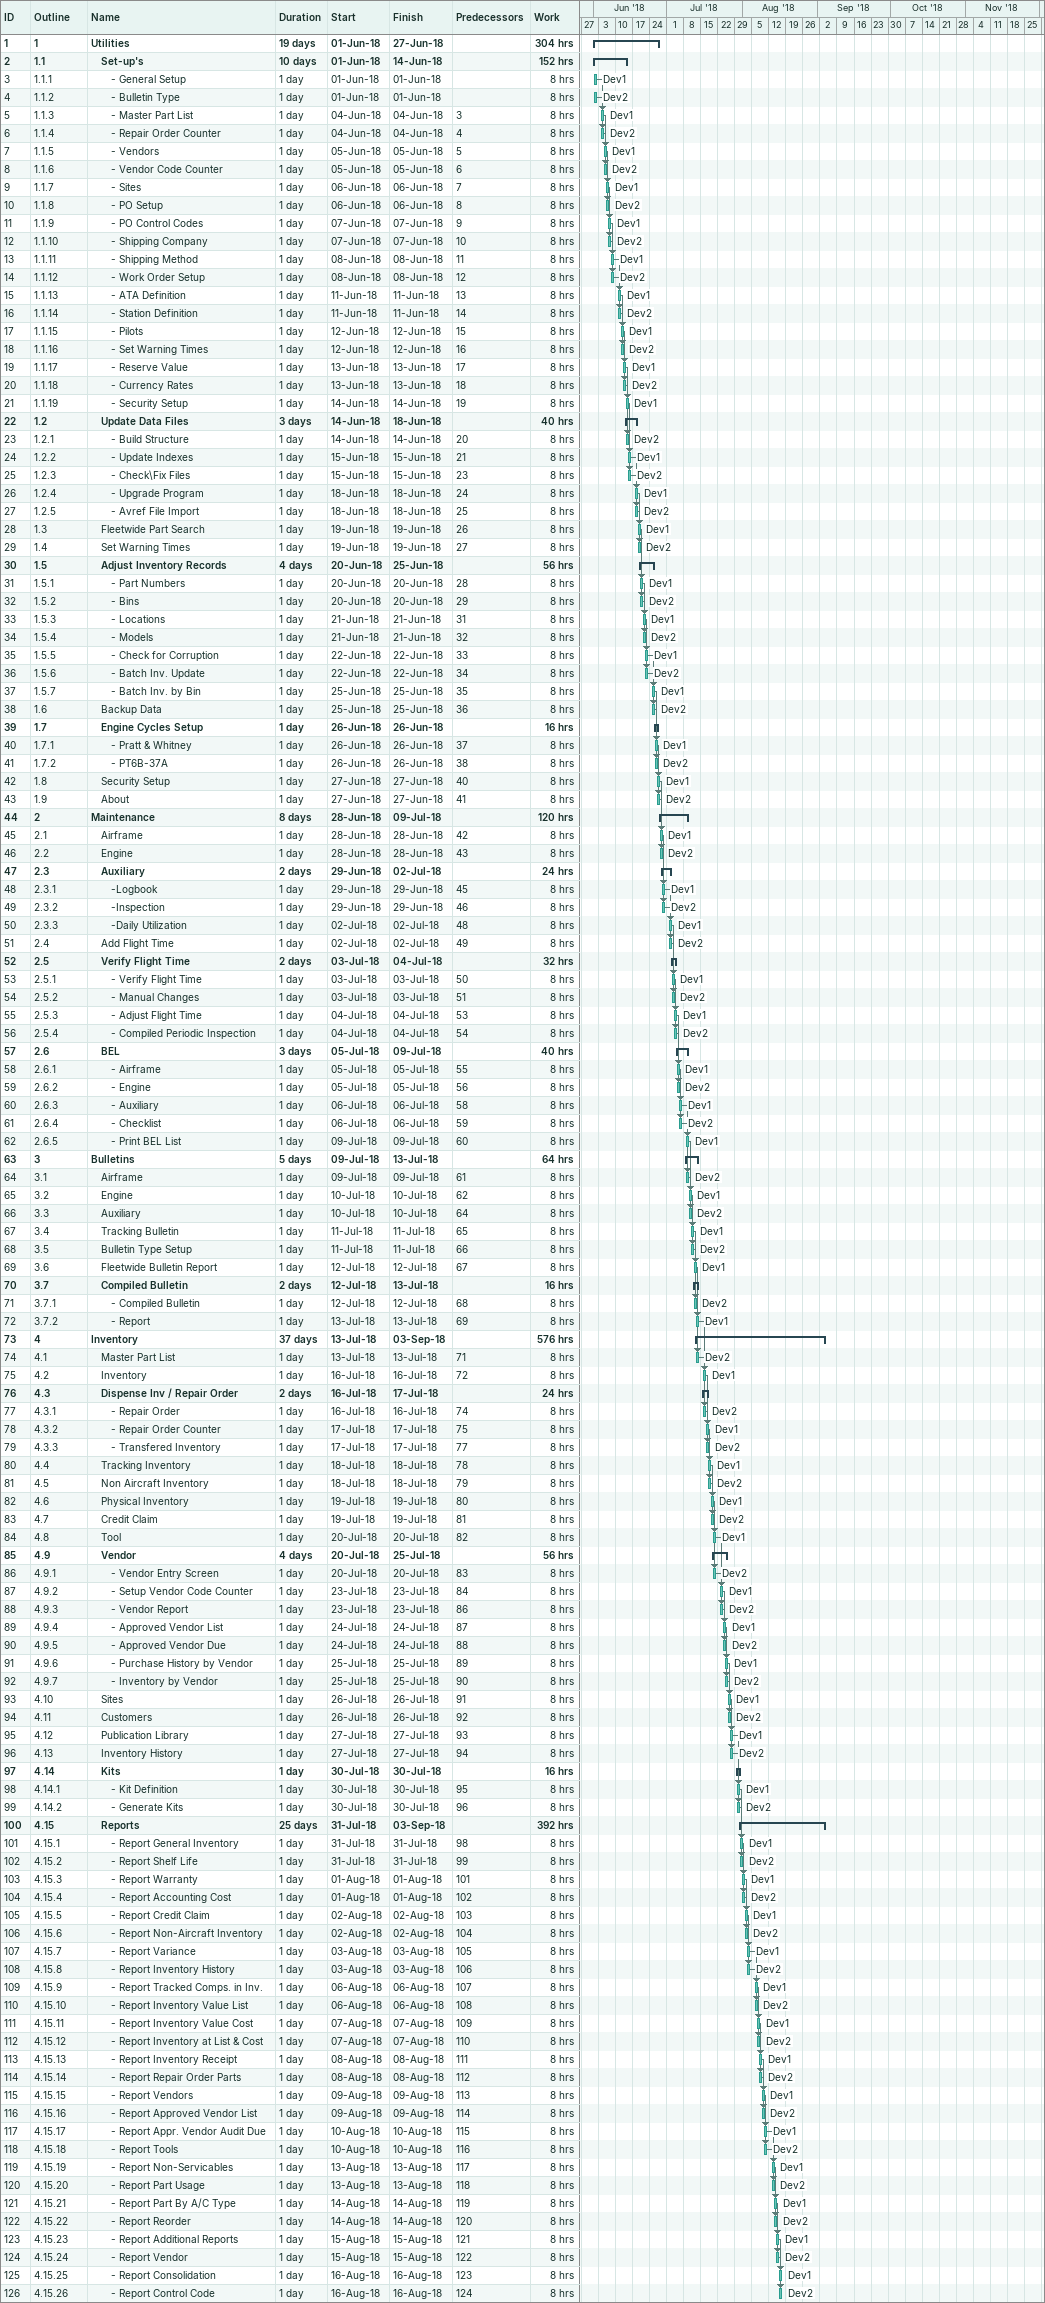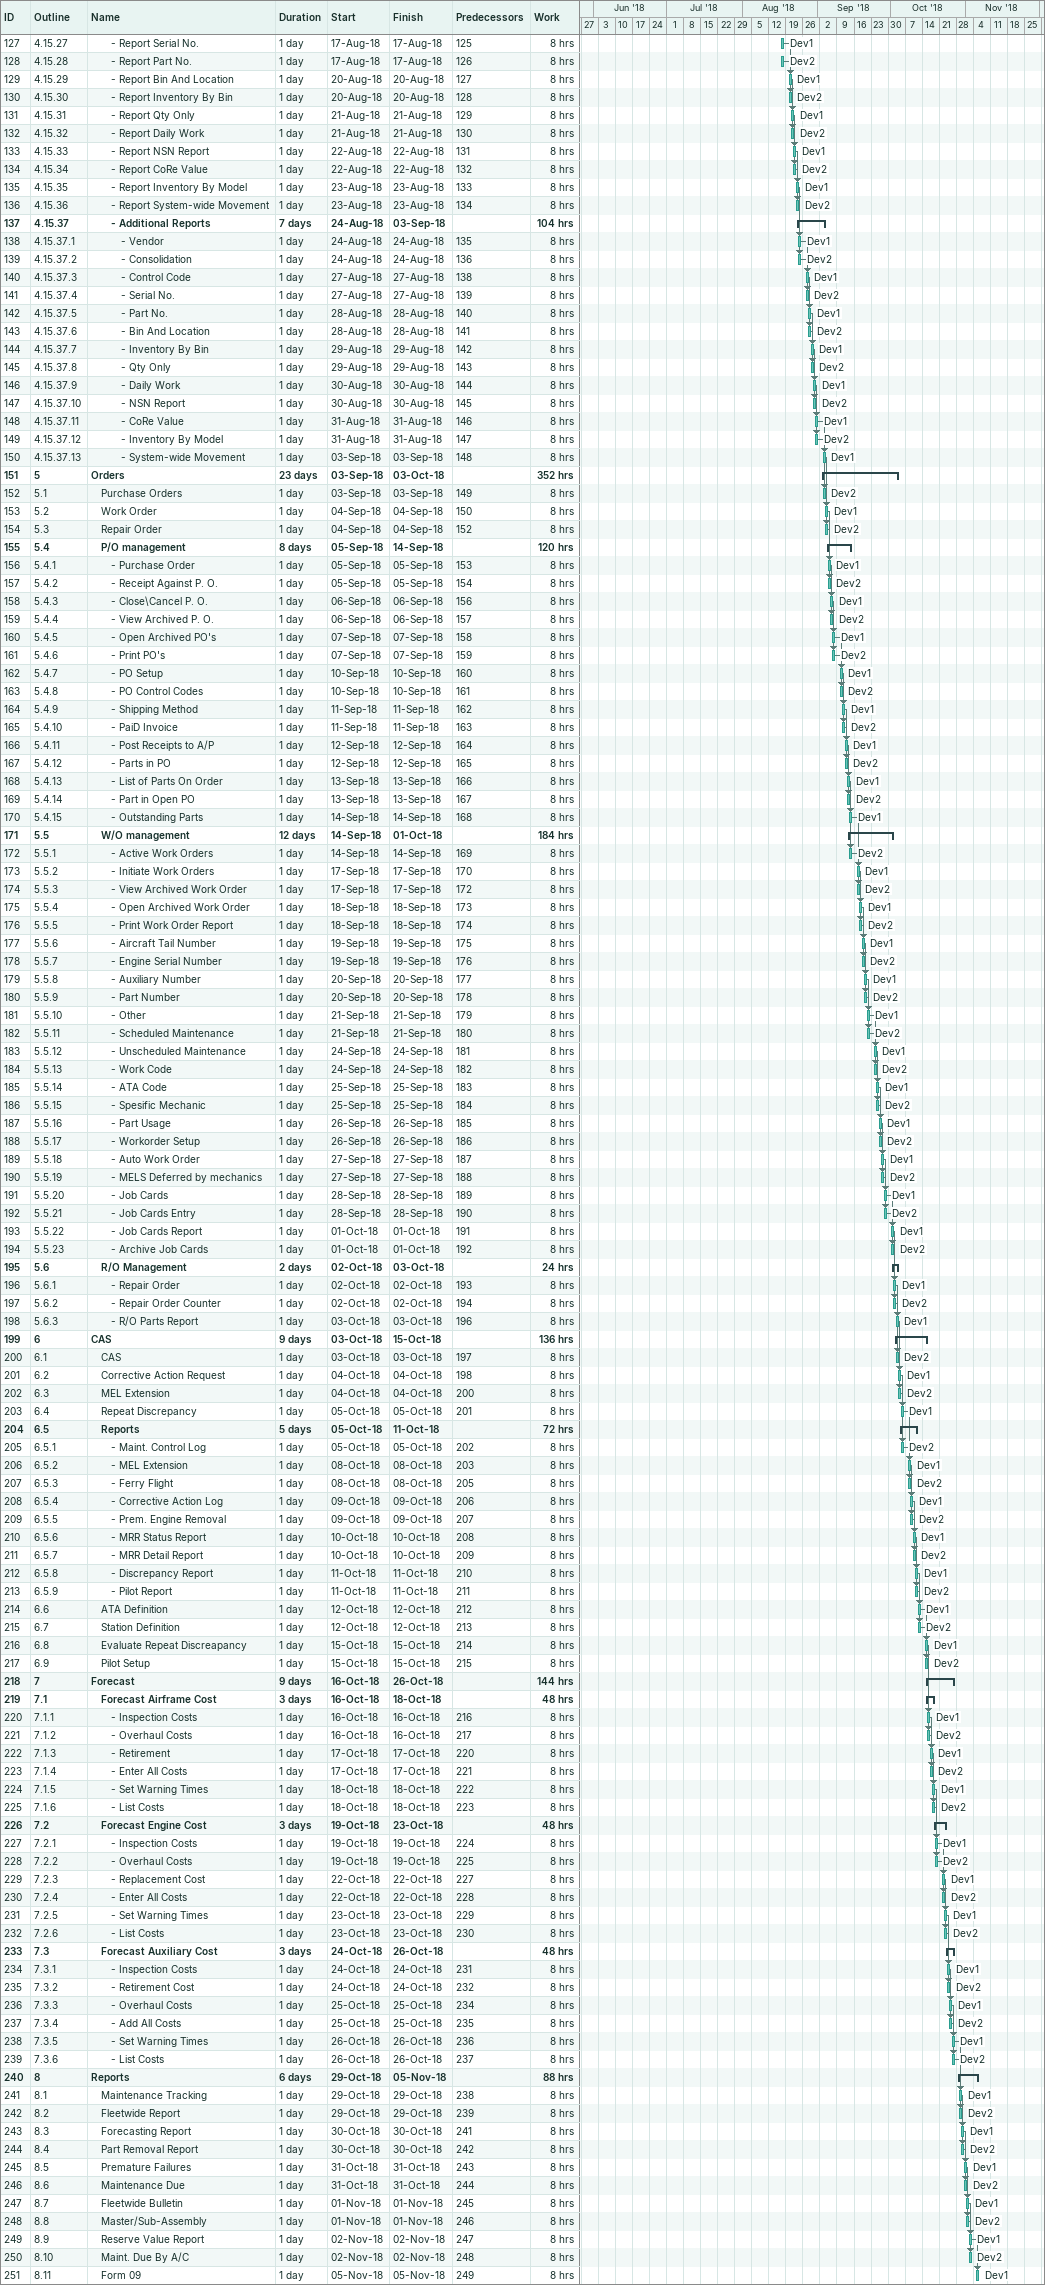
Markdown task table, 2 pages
| ID | WBS | Task | Duration | Start | Finish | Predecessors | Resources | Work (h) |
|---|---|---|---|---|---|---|---|---|
| 1 | 1 | **Utilities** | 19d | 2018-06-01 | 2018-06-27 |  |  | 304 |
| 2 | 1.1 | **Set-up's** | 10d | 2018-06-01 | 2018-06-14 |  |  | 152 |
| 3 | 1.1.1 | - General Setup | 1d | 2018-06-01 | 2018-06-01 |  | Dev1 | 8 |
| 4 | 1.1.2 | - Bulletin Type | 1d | 2018-06-01 | 2018-06-01 |  | Dev2 | 8 |
| 5 | 1.1.3 | - Master Part List | 1d | 2018-06-04 | 2018-06-04 | 3 | Dev1 | 8 |
| 6 | 1.1.4 | - Repair Order Counter | 1d | 2018-06-04 | 2018-06-04 | 4 | Dev2 | 8 |
| 7 | 1.1.5 | - Vendors | 1d | 2018-06-05 | 2018-06-05 | 5 | Dev1 | 8 |
| 8 | 1.1.6 | - Vendor Code Counter | 1d | 2018-06-05 | 2018-06-05 | 6 | Dev2 | 8 |
| 9 | 1.1.7 | - Sites | 1d | 2018-06-06 | 2018-06-06 | 7 | Dev1 | 8 |
| 10 | 1.1.8 | - PO Setup | 1d | 2018-06-06 | 2018-06-06 | 8 | Dev2 | 8 |
| 11 | 1.1.9 | - PO Control Codes | 1d | 2018-06-07 | 2018-06-07 | 9 | Dev1 | 8 |
| 12 | 1.1.10 | - Shipping Company | 1d | 2018-06-07 | 2018-06-07 | 10 | Dev2 | 8 |
| 13 | 1.1.11 | - Shipping Method | 1d | 2018-06-08 | 2018-06-08 | 11 | Dev1 | 8 |
| 14 | 1.1.12 | - Work Order Setup | 1d | 2018-06-08 | 2018-06-08 | 12 | Dev2 | 8 |
| 15 | 1.1.13 | - ATA Definition | 1d | 2018-06-11 | 2018-06-11 | 13 | Dev1 | 8 |
| 16 | 1.1.14 | - Station Definition | 1d | 2018-06-11 | 2018-06-11 | 14 | Dev2 | 8 |
| 17 | 1.1.15 | - Pilots | 1d | 2018-06-12 | 2018-06-12 | 15 | Dev1 | 8 |
| 18 | 1.1.16 | - Set Warning Times | 1d | 2018-06-12 | 2018-06-12 | 16 | Dev2 | 8 |
| 19 | 1.1.17 | - Reserve Value | 1d | 2018-06-13 | 2018-06-13 | 17 | Dev1 | 8 |
| 20 | 1.1.18 | - Currency Rates | 1d | 2018-06-13 | 2018-06-13 | 18 | Dev2 | 8 |
| 21 | 1.1.19 | - Security Setup | 1d | 2018-06-14 | 2018-06-14 | 19 | Dev1 | 8 |
| 22 | 1.2 | **Update Data Files** | 3d | 2018-06-14 | 2018-06-18 |  |  | 40 |
| 23 | 1.2.1 | - Build Structure | 1d | 2018-06-14 | 2018-06-14 | 20 | Dev2 | 8 |
| 24 | 1.2.2 | - Update Indexes | 1d | 2018-06-15 | 2018-06-15 | 21 | Dev1 | 8 |
| 25 | 1.2.3 | - Check\Fix Files | 1d | 2018-06-15 | 2018-06-15 | 23 | Dev2 | 8 |
| 26 | 1.2.4 | - Upgrade Program | 1d | 2018-06-18 | 2018-06-18 | 24 | Dev1 | 8 |
| 27 | 1.2.5 | - Avref File Import | 1d | 2018-06-18 | 2018-06-18 | 25 | Dev2 | 8 |
| 28 | 1.3 | Fleetwide Part Search | 1d | 2018-06-19 | 2018-06-19 | 26 | Dev1 | 8 |
| 29 | 1.4 | Set Warning Times | 1d | 2018-06-19 | 2018-06-19 | 27 | Dev2 | 8 |
| 30 | 1.5 | **Adjust Inventory Records** | 4d | 2018-06-20 | 2018-06-25 |  |  | 56 |
| 31 | 1.5.1 | - Part Numbers | 1d | 2018-06-20 | 2018-06-20 | 28 | Dev1 | 8 |
| 32 | 1.5.2 | - Bins | 1d | 2018-06-20 | 2018-06-20 | 29 | Dev2 | 8 |
| 33 | 1.5.3 | - Locations | 1d | 2018-06-21 | 2018-06-21 | 31 | Dev1 | 8 |
| 34 | 1.5.4 | - Models | 1d | 2018-06-21 | 2018-06-21 | 32 | Dev2 | 8 |
| 35 | 1.5.5 | - Check for Corruption | 1d | 2018-06-22 | 2018-06-22 | 33 | Dev1 | 8 |
| 36 | 1.5.6 | - Batch Inv. Update | 1d | 2018-06-22 | 2018-06-22 | 34 | Dev2 | 8 |
| 37 | 1.5.7 | - Batch Inv. by Bin | 1d | 2018-06-25 | 2018-06-25 | 35 | Dev1 | 8 |
| 38 | 1.6 | Backup Data | 1d | 2018-06-25 | 2018-06-25 | 36 | Dev2 | 8 |
| 39 | 1.7 | **Engine Cycles Setup** | 1d | 2018-06-26 | 2018-06-26 |  |  | 16 |
| 40 | 1.7.1 | - Pratt & Whitney | 1d | 2018-06-26 | 2018-06-26 | 37 | Dev1 | 8 |
| 41 | 1.7.2 | - PT6B-37A | 1d | 2018-06-26 | 2018-06-26 | 38 | Dev2 | 8 |
| 42 | 1.8 | Security Setup | 1d | 2018-06-27 | 2018-06-27 | 40 | Dev1 | 8 |
| 43 | 1.9 | About | 1d | 2018-06-27 | 2018-06-27 | 41 | Dev2 | 8 |
| 44 | 2 | **Maintenance** | 8d | 2018-06-28 | 2018-07-09 |  |  | 120 |
| 45 | 2.1 | Airframe | 1d | 2018-06-28 | 2018-06-28 | 42 | Dev1 | 8 |
| 46 | 2.2 | Engine | 1d | 2018-06-28 | 2018-06-28 | 43 | Dev2 | 8 |
| 47 | 2.3 | **Auxiliary** | 2d | 2018-06-29 | 2018-07-02 |  |  | 24 |
| 48 | 2.3.1 | -Logbook | 1d | 2018-06-29 | 2018-06-29 | 45 | Dev1 | 8 |
| 49 | 2.3.2 | -Inspection | 1d | 2018-06-29 | 2018-06-29 | 46 | Dev2 | 8 |
| 50 | 2.3.3 | -Daily Utilization | 1d | 2018-07-02 | 2018-07-02 | 48 | Dev1 | 8 |
| 51 | 2.4 | Add Flight Time | 1d | 2018-07-02 | 2018-07-02 | 49 | Dev2 | 8 |
| 52 | 2.5 | **Verify Flight Time** | 2d | 2018-07-03 | 2018-07-04 |  |  | 32 |
| 53 | 2.5.1 | - Verify Flight Time | 1d | 2018-07-03 | 2018-07-03 | 50 | Dev1 | 8 |
| 54 | 2.5.2 | - Manual Changes | 1d | 2018-07-03 | 2018-07-03 | 51 | Dev2 | 8 |
| 55 | 2.5.3 | - Adjust Flight Time | 1d | 2018-07-04 | 2018-07-04 | 53 | Dev1 | 8 |
| 56 | 2.5.4 | - Compiled Periodic Inspection | 1d | 2018-07-04 | 2018-07-04 | 54 | Dev2 | 8 |
| 57 | 2.6 | **BEL** | 3d | 2018-07-05 | 2018-07-09 |  |  | 40 |
| 58 | 2.6.1 | - Airframe | 1d | 2018-07-05 | 2018-07-05 | 55 | Dev1 | 8 |
| 59 | 2.6.2 | - Engine | 1d | 2018-07-05 | 2018-07-05 | 56 | Dev2 | 8 |
| 60 | 2.6.3 | - Auxiliary | 1d | 2018-07-06 | 2018-07-06 | 58 | Dev1 | 8 |
| 61 | 2.6.4 | - Checklist | 1d | 2018-07-06 | 2018-07-06 | 59 | Dev2 | 8 |
| 62 | 2.6.5 | - Print BEL List | 1d | 2018-07-09 | 2018-07-09 | 60 | Dev1 | 8 |
| 63 | 3 | **Bulletins** | 5d | 2018-07-09 | 2018-07-13 |  |  | 64 |
| 64 | 3.1 | Airframe | 1d | 2018-07-09 | 2018-07-09 | 61 | Dev2 | 8 |
| 65 | 3.2 | Engine | 1d | 2018-07-10 | 2018-07-10 | 62 | Dev1 | 8 |
| 66 | 3.3 | Auxiliary | 1d | 2018-07-10 | 2018-07-10 | 64 | Dev2 | 8 |
| 67 | 3.4 | Tracking Bulletin | 1d | 2018-07-11 | 2018-07-11 | 65 | Dev1 | 8 |
| 68 | 3.5 | Bulletin Type Setup | 1d | 2018-07-11 | 2018-07-11 | 66 | Dev2 | 8 |
| 69 | 3.6 | Fleetwide Bulletin Report | 1d | 2018-07-12 | 2018-07-12 | 67 | Dev1 | 8 |
| 70 | 3.7 | **Compiled Bulletin** | 2d | 2018-07-12 | 2018-07-13 |  |  | 16 |
| 71 | 3.7.1 | - Compiled Bulletin | 1d | 2018-07-12 | 2018-07-12 | 68 | Dev2 | 8 |
| 72 | 3.7.2 | - Report | 1d | 2018-07-13 | 2018-07-13 | 69 | Dev1 | 8 |
| 73 | 4 | **Inventory** | 37d | 2018-07-13 | 2018-09-03 |  |  | 576 |
| 74 | 4.1 | Master Part List | 1d | 2018-07-13 | 2018-07-13 | 71 | Dev2 | 8 |
| 75 | 4.2 | Inventory | 1d | 2018-07-16 | 2018-07-16 | 72 | Dev1 | 8 |
| 76 | 4.3 | **Dispense Inv / Repair Order** | 2d | 2018-07-16 | 2018-07-17 |  |  | 24 |
| 77 | 4.3.1 | - Repair Order | 1d | 2018-07-16 | 2018-07-16 | 74 | Dev2 | 8 |
| 78 | 4.3.2 | - Repair Order Counter | 1d | 2018-07-17 | 2018-07-17 | 75 | Dev1 | 8 |
| 79 | 4.3.3 | - Transfered Inventory | 1d | 2018-07-17 | 2018-07-17 | 77 | Dev2 | 8 |
| 80 | 4.4 | Tracking Inventory | 1d | 2018-07-18 | 2018-07-18 | 78 | Dev1 | 8 |
| 81 | 4.5 | Non Aircraft Inventory | 1d | 2018-07-18 | 2018-07-18 | 79 | Dev2 | 8 |
| 82 | 4.6 | Physical Inventory | 1d | 2018-07-19 | 2018-07-19 | 80 | Dev1 | 8 |
| 83 | 4.7 | Credit Claim | 1d | 2018-07-19 | 2018-07-19 | 81 | Dev2 | 8 |
| 84 | 4.8 | Tool | 1d | 2018-07-20 | 2018-07-20 | 82 | Dev1 | 8 |
| 85 | 4.9 | **Vendor** | 4d | 2018-07-20 | 2018-07-25 |  |  | 56 |
| 86 | 4.9.1 | - Vendor Entry Screen | 1d | 2018-07-20 | 2018-07-20 | 83 | Dev2 | 8 |
| 87 | 4.9.2 | - Setup Vendor Code Counter | 1d | 2018-07-23 | 2018-07-23 | 84 | Dev1 | 8 |
| 88 | 4.9.3 | - Vendor Report | 1d | 2018-07-23 | 2018-07-23 | 86 | Dev2 | 8 |
| 89 | 4.9.4 | - Approved Vendor List | 1d | 2018-07-24 | 2018-07-24 | 87 | Dev1 | 8 |
| 90 | 4.9.5 | - Approved Vendor Due | 1d | 2018-07-24 | 2018-07-24 | 88 | Dev2 | 8 |
| 91 | 4.9.6 | - Purchase History by Vendor | 1d | 2018-07-25 | 2018-07-25 | 89 | Dev1 | 8 |
| 92 | 4.9.7 | - Inventory by Vendor | 1d | 2018-07-25 | 2018-07-25 | 90 | Dev2 | 8 |
| 93 | 4.10 | Sites | 1d | 2018-07-26 | 2018-07-26 | 91 | Dev1 | 8 |
| 94 | 4.11 | Customers | 1d | 2018-07-26 | 2018-07-26 | 92 | Dev2 | 8 |
| 95 | 4.12 | Publication Library | 1d | 2018-07-27 | 2018-07-27 | 93 | Dev1 | 8 |
| 96 | 4.13 | Inventory History | 1d | 2018-07-27 | 2018-07-27 | 94 | Dev2 | 8 |
| 97 | 4.14 | **Kits** | 1d | 2018-07-30 | 2018-07-30 |  |  | 16 |
| 98 | 4.14.1 | - Kit Definition | 1d | 2018-07-30 | 2018-07-30 | 95 | Dev1 | 8 |
| 99 | 4.14.2 | - Generate Kits | 1d | 2018-07-30 | 2018-07-30 | 96 | Dev2 | 8 |
| 100 | 4.15 | **Reports** | 25d | 2018-07-31 | 2018-09-03 |  |  | 392 |
| 101 | 4.15.1 | - Report General Inventory | 1d | 2018-07-31 | 2018-07-31 | 98 | Dev1 | 8 |
| 102 | 4.15.2 | - Report Shelf Life | 1d | 2018-07-31 | 2018-07-31 | 99 | Dev2 | 8 |
| 103 | 4.15.3 | - Report Warranty | 1d | 2018-08-01 | 2018-08-01 | 101 | Dev1 | 8 |
| 104 | 4.15.4 | - Report Accounting Cost | 1d | 2018-08-01 | 2018-08-01 | 102 | Dev2 | 8 |
| 105 | 4.15.5 | - Report Credit Claim | 1d | 2018-08-02 | 2018-08-02 | 103 | Dev1 | 8 |
| 106 | 4.15.6 | - Report Non-Aircraft Inventory | 1d | 2018-08-02 | 2018-08-02 | 104 | Dev2 | 8 |
| 107 | 4.15.7 | - Report Variance | 1d | 2018-08-03 | 2018-08-03 | 105 | Dev1 | 8 |
| 108 | 4.15.8 | - Report Inventory History | 1d | 2018-08-03 | 2018-08-03 | 106 | Dev2 | 8 |
| 109 | 4.15.9 | - Report Tracked Comps. in Inv. | 1d | 2018-08-06 | 2018-08-06 | 107 | Dev1 | 8 |
| 110 | 4.15.10 | - Report Inventory Value List | 1d | 2018-08-06 | 2018-08-06 | 108 | Dev2 | 8 |
| 111 | 4.15.11 | - Report Inventory Value Cost | 1d | 2018-08-07 | 2018-08-07 | 109 | Dev1 | 8 |
| 112 | 4.15.12 | - Report Inventory at List & Cost | 1d | 2018-08-07 | 2018-08-07 | 110 | Dev2 | 8 |
| 113 | 4.15.13 | - Report Inventory Receipt | 1d | 2018-08-08 | 2018-08-08 | 111 | Dev1 | 8 |
| 114 | 4.15.14 | - Report Repair Order Parts | 1d | 2018-08-08 | 2018-08-08 | 112 | Dev2 | 8 |
| 115 | 4.15.15 | - Report Vendors | 1d | 2018-08-09 | 2018-08-09 | 113 | Dev1 | 8 |
| 116 | 4.15.16 | - Report Approved Vendor List | 1d | 2018-08-09 | 2018-08-09 | 114 | Dev2 | 8 |
| 117 | 4.15.17 | - Report Appr. Vendor Audit Due | 1d | 2018-08-10 | 2018-08-10 | 115 | Dev1 | 8 |
| 118 | 4.15.18 | - Report Tools | 1d | 2018-08-10 | 2018-08-10 | 116 | Dev2 | 8 |
| 119 | 4.15.19 | - Report Non-Servicables | 1d | 2018-08-13 | 2018-08-13 | 117 | Dev1 | 8 |
| 120 | 4.15.20 | - Report Part Usage | 1d | 2018-08-13 | 2018-08-13 | 118 | Dev2 | 8 |
| 121 | 4.15.21 | - Report Part By A/C Type | 1d | 2018-08-14 | 2018-08-14 | 119 | Dev1 | 8 |
| 122 | 4.15.22 | - Report Reorder | 1d | 2018-08-14 | 2018-08-14 | 120 | Dev2 | 8 |
| 123 | 4.15.23 | - Report Additional Reports | 1d | 2018-08-15 | 2018-08-15 | 121 | Dev1 | 8 |
| 124 | 4.15.24 | - Report Vendor | 1d | 2018-08-15 | 2018-08-15 | 122 | Dev2 | 8 |
| 125 | 4.15.25 | - Report Consolidation | 1d | 2018-08-16 | 2018-08-16 | 123 | Dev1 | 8 |
| 126 | 4.15.26 | - Report Control Code | 1d | 2018-08-16 | 2018-08-16 | 124 | Dev2 | 8 |
| 127 | 4.15.27 | - Report Serial No. | 1d | 2018-08-17 | 2018-08-17 | 125 | Dev1 | 8 |
| 128 | 4.15.28 | - Report Part No. | 1d | 2018-08-17 | 2018-08-17 | 126 | Dev2 | 8 |
| 129 | 4.15.29 | - Report Bin And Location | 1d | 2018-08-20 | 2018-08-20 | 127 | Dev1 | 8 |
| 130 | 4.15.30 | - Report Inventory By Bin | 1d | 2018-08-20 | 2018-08-20 | 128 | Dev2 | 8 |
| 131 | 4.15.31 | - Report Qty Only | 1d | 2018-08-21 | 2018-08-21 | 129 | Dev1 | 8 |
| 132 | 4.15.32 | - Report Daily Work | 1d | 2018-08-21 | 2018-08-21 | 130 | Dev2 | 8 |
| 133 | 4.15.33 | - Report NSN Report | 1d | 2018-08-22 | 2018-08-22 | 131 | Dev1 | 8 |
| 134 | 4.15.34 | - Report CoRe Value | 1d | 2018-08-22 | 2018-08-22 | 132 | Dev2 | 8 |
| 135 | 4.15.35 | - Report Inventory By Model | 1d | 2018-08-23 | 2018-08-23 | 133 | Dev1 | 8 |
| 136 | 4.15.36 | - Report System-wide Movement | 1d | 2018-08-23 | 2018-08-23 | 134 | Dev2 | 8 |
| 137 | 4.15.37 | **- Additional Reports** | 7d | 2018-08-24 | 2018-09-03 |  |  | 104 |
| 138 | 4.15.37.1 | - Vendor | 1d | 2018-08-24 | 2018-08-24 | 135 | Dev1 | 8 |
| 139 | 4.15.37.2 | - Consolidation | 1d | 2018-08-24 | 2018-08-24 | 136 | Dev2 | 8 |
| 140 | 4.15.37.3 | - Control Code | 1d | 2018-08-27 | 2018-08-27 | 138 | Dev1 | 8 |
| 141 | 4.15.37.4 | - Serial No. | 1d | 2018-08-27 | 2018-08-27 | 139 | Dev2 | 8 |
| 142 | 4.15.37.5 | - Part No. | 1d | 2018-08-28 | 2018-08-28 | 140 | Dev1 | 8 |
| 143 | 4.15.37.6 | - Bin And Location | 1d | 2018-08-28 | 2018-08-28 | 141 | Dev2 | 8 |
| 144 | 4.15.37.7 | - Inventory By Bin | 1d | 2018-08-29 | 2018-08-29 | 142 | Dev1 | 8 |
| 145 | 4.15.37.8 | - Qty Only | 1d | 2018-08-29 | 2018-08-29 | 143 | Dev2 | 8 |
| 146 | 4.15.37.9 | - Daily Work | 1d | 2018-08-30 | 2018-08-30 | 144 | Dev1 | 8 |
| 147 | 4.15.37.10 | - NSN Report | 1d | 2018-08-30 | 2018-08-30 | 145 | Dev2 | 8 |
| 148 | 4.15.37.11 | - CoRe Value | 1d | 2018-08-31 | 2018-08-31 | 146 | Dev1 | 8 |
| 149 | 4.15.37.12 | - Inventory By Model | 1d | 2018-08-31 | 2018-08-31 | 147 | Dev2 | 8 |
| 150 | 4.15.37.13 | - System-wide Movement | 1d | 2018-09-03 | 2018-09-03 | 148 | Dev1 | 8 |
| 151 | 5 | **Orders** | 23d | 2018-09-03 | 2018-10-03 |  |  | 352 |
| 152 | 5.1 | Purchase Orders | 1d | 2018-09-03 | 2018-09-03 | 149 | Dev2 | 8 |
| 153 | 5.2 | Work Order | 1d | 2018-09-04 | 2018-09-04 | 150 | Dev1 | 8 |
| 154 | 5.3 | Repair Order | 1d | 2018-09-04 | 2018-09-04 | 152 | Dev2 | 8 |
| 155 | 5.4 | **P/O management** | 8d | 2018-09-05 | 2018-09-14 |  |  | 120 |
| 156 | 5.4.1 | - Purchase Order | 1d | 2018-09-05 | 2018-09-05 | 153 | Dev1 | 8 |
| 157 | 5.4.2 | - Receipt Against P. O. | 1d | 2018-09-05 | 2018-09-05 | 154 | Dev2 | 8 |
| 158 | 5.4.3 | - Close\Cancel P. O. | 1d | 2018-09-06 | 2018-09-06 | 156 | Dev1 | 8 |
| 159 | 5.4.4 | - View Archived P. O. | 1d | 2018-09-06 | 2018-09-06 | 157 | Dev2 | 8 |
| 160 | 5.4.5 | - Open Archived PO's | 1d | 2018-09-07 | 2018-09-07 | 158 | Dev1 | 8 |
| 161 | 5.4.6 | - Print PO's | 1d | 2018-09-07 | 2018-09-07 | 159 | Dev2 | 8 |
| 162 | 5.4.7 | - PO Setup | 1d | 2018-09-10 | 2018-09-10 | 160 | Dev1 | 8 |
| 163 | 5.4.8 | - PO Control Codes | 1d | 2018-09-10 | 2018-09-10 | 161 | Dev2 | 8 |
| 164 | 5.4.9 | - Shipping Method | 1d | 2018-09-11 | 2018-09-11 | 162 | Dev1 | 8 |
| 165 | 5.4.10 | - PaiD Invoice | 1d | 2018-09-11 | 2018-09-11 | 163 | Dev2 | 8 |
| 166 | 5.4.11 | - Post Receipts to A/P | 1d | 2018-09-12 | 2018-09-12 | 164 | Dev1 | 8 |
| 167 | 5.4.12 | - Parts in PO | 1d | 2018-09-12 | 2018-09-12 | 165 | Dev2 | 8 |
| 168 | 5.4.13 | - List of Parts On Order | 1d | 2018-09-13 | 2018-09-13 | 166 | Dev1 | 8 |
| 169 | 5.4.14 | - Part in Open PO | 1d | 2018-09-13 | 2018-09-13 | 167 | Dev2 | 8 |
| 170 | 5.4.15 | - Outstanding Parts | 1d | 2018-09-14 | 2018-09-14 | 168 | Dev1 | 8 |
| 171 | 5.5 | **W/O management** | 12d | 2018-09-14 | 2018-10-01 |  |  | 184 |
| 172 | 5.5.1 | - Active Work Orders | 1d | 2018-09-14 | 2018-09-14 | 169 | Dev2 | 8 |
| 173 | 5.5.2 | - Initiate Work Orders | 1d | 2018-09-17 | 2018-09-17 | 170 | Dev1 | 8 |
| 174 | 5.5.3 | - View Archived Work Order | 1d | 2018-09-17 | 2018-09-17 | 172 | Dev2 | 8 |
| 175 | 5.5.4 | - Open Archived Work Order | 1d | 2018-09-18 | 2018-09-18 | 173 | Dev1 | 8 |
| 176 | 5.5.5 | - Print Work Order Report | 1d | 2018-09-18 | 2018-09-18 | 174 | Dev2 | 8 |
| 177 | 5.5.6 | - Aircraft Tail Number | 1d | 2018-09-19 | 2018-09-19 | 175 | Dev1 | 8 |
| 178 | 5.5.7 | - Engine Serial Number | 1d | 2018-09-19 | 2018-09-19 | 176 | Dev2 | 8 |
| 179 | 5.5.8 | - Auxiliary Number | 1d | 2018-09-20 | 2018-09-20 | 177 | Dev1 | 8 |
| 180 | 5.5.9 | - Part Number | 1d | 2018-09-20 | 2018-09-20 | 178 | Dev2 | 8 |
| 181 | 5.5.10 | - Other | 1d | 2018-09-21 | 2018-09-21 | 179 | Dev1 | 8 |
| 182 | 5.5.11 | - Scheduled Maintenance | 1d | 2018-09-21 | 2018-09-21 | 180 | Dev2 | 8 |
| 183 | 5.5.12 | - Unscheduled Maintenance | 1d | 2018-09-24 | 2018-09-24 | 181 | Dev1 | 8 |
| 184 | 5.5.13 | - Work Code | 1d | 2018-09-24 | 2018-09-24 | 182 | Dev2 | 8 |
| 185 | 5.5.14 | - ATA Code | 1d | 2018-09-25 | 2018-09-25 | 183 | Dev1 | 8 |
| 186 | 5.5.15 | - Spesific Mechanic | 1d | 2018-09-25 | 2018-09-25 | 184 | Dev2 | 8 |
| 187 | 5.5.16 | - Part Usage | 1d | 2018-09-26 | 2018-09-26 | 185 | Dev1 | 8 |
| 188 | 5.5.17 | - Workorder Setup | 1d | 2018-09-26 | 2018-09-26 | 186 | Dev2 | 8 |
| 189 | 5.5.18 | - Auto Work Order | 1d | 2018-09-27 | 2018-09-27 | 187 | Dev1 | 8 |
| 190 | 5.5.19 | - MELS Deferred by mechanics | 1d | 2018-09-27 | 2018-09-27 | 188 | Dev2 | 8 |
| 191 | 5.5.20 | - Job Cards | 1d | 2018-09-28 | 2018-09-28 | 189 | Dev1 | 8 |
| 192 | 5.5.21 | - Job Cards Entry | 1d | 2018-09-28 | 2018-09-28 | 190 | Dev2 | 8 |
| 193 | 5.5.22 | - Job Cards Report | 1d | 2018-10-01 | 2018-10-01 | 191 | Dev1 | 8 |
| 194 | 5.5.23 | - Archive Job Cards | 1d | 2018-10-01 | 2018-10-01 | 192 | Dev2 | 8 |
| 195 | 5.6 | **R/O Management** | 2d | 2018-10-02 | 2018-10-03 |  |  | 24 |
| 196 | 5.6.1 | - Repair Order | 1d | 2018-10-02 | 2018-10-02 | 193 | Dev1 | 8 |
| 197 | 5.6.2 | - Repair Order Counter | 1d | 2018-10-02 | 2018-10-02 | 194 | Dev2 | 8 |
| 198 | 5.6.3 | - R/O Parts Report | 1d | 2018-10-03 | 2018-10-03 | 196 | Dev1 | 8 |
| 199 | 6 | **CAS** | 9d | 2018-10-03 | 2018-10-15 |  |  | 136 |
| 200 | 6.1 | CAS | 1d | 2018-10-03 | 2018-10-03 | 197 | Dev2 | 8 |
| 201 | 6.2 | Corrective Action Request | 1d | 2018-10-04 | 2018-10-04 | 198 | Dev1 | 8 |
| 202 | 6.3 | MEL Extension | 1d | 2018-10-04 | 2018-10-04 | 200 | Dev2 | 8 |
| 203 | 6.4 | Repeat Discrepancy | 1d | 2018-10-05 | 2018-10-05 | 201 | Dev1 | 8 |
| 204 | 6.5 | **Reports** | 5d | 2018-10-05 | 2018-10-11 |  |  | 72 |
| 205 | 6.5.1 | - Maint. Control Log | 1d | 2018-10-05 | 2018-10-05 | 202 | Dev2 | 8 |
| 206 | 6.5.2 | - MEL Extension | 1d | 2018-10-08 | 2018-10-08 | 203 | Dev1 | 8 |
| 207 | 6.5.3 | - Ferry Flight | 1d | 2018-10-08 | 2018-10-08 | 205 | Dev2 | 8 |
| 208 | 6.5.4 | - Corrective Action Log | 1d | 2018-10-09 | 2018-10-09 | 206 | Dev1 | 8 |
| 209 | 6.5.5 | - Prem. Engine Removal | 1d | 2018-10-09 | 2018-10-09 | 207 | Dev2 | 8 |
| 210 | 6.5.6 | - MRR Status Report | 1d | 2018-10-10 | 2018-10-10 | 208 | Dev1 | 8 |
| 211 | 6.5.7 | - MRR Detail Report | 1d | 2018-10-10 | 2018-10-10 | 209 | Dev2 | 8 |
| 212 | 6.5.8 | - Discrepancy Report | 1d | 2018-10-11 | 2018-10-11 | 210 | Dev1 | 8 |
| 213 | 6.5.9 | - Pilot Report | 1d | 2018-10-11 | 2018-10-11 | 211 | Dev2 | 8 |
| 214 | 6.6 | ATA Definition | 1d | 2018-10-12 | 2018-10-12 | 212 | Dev1 | 8 |
| 215 | 6.7 | Station Definition | 1d | 2018-10-12 | 2018-10-12 | 213 | Dev2 | 8 |
| 216 | 6.8 | Evaluate Repeat Discreapancy | 1d | 2018-10-15 | 2018-10-15 | 214 | Dev1 | 8 |
| 217 | 6.9 | Pilot Setup | 1d | 2018-10-15 | 2018-10-15 | 215 | Dev2 | 8 |
| 218 | 7 | **Forecast** | 9d | 2018-10-16 | 2018-10-26 |  |  | 144 |
| 219 | 7.1 | **Forecast Airframe Cost** | 3d | 2018-10-16 | 2018-10-18 |  |  | 48 |
| 220 | 7.1.1 | - Inspection Costs | 1d | 2018-10-16 | 2018-10-16 | 216 | Dev1 | 8 |
| 221 | 7.1.2 | - Overhaul Costs | 1d | 2018-10-16 | 2018-10-16 | 217 | Dev2 | 8 |
| 222 | 7.1.3 | - Retirement | 1d | 2018-10-17 | 2018-10-17 | 220 | Dev1 | 8 |
| 223 | 7.1.4 | - Enter All Costs | 1d | 2018-10-17 | 2018-10-17 | 221 | Dev2 | 8 |
| 224 | 7.1.5 | - Set Warning Times | 1d | 2018-10-18 | 2018-10-18 | 222 | Dev1 | 8 |
| 225 | 7.1.6 | - List Costs | 1d | 2018-10-18 | 2018-10-18 | 223 | Dev2 | 8 |
| 226 | 7.2 | **Forecast Engine Cost** | 3d | 2018-10-19 | 2018-10-23 |  |  | 48 |
| 227 | 7.2.1 | - Inspection Costs | 1d | 2018-10-19 | 2018-10-19 | 224 | Dev1 | 8 |
| 228 | 7.2.2 | - Overhaul Costs | 1d | 2018-10-19 | 2018-10-19 | 225 | Dev2 | 8 |
| 229 | 7.2.3 | - Replacement Cost | 1d | 2018-10-22 | 2018-10-22 | 227 | Dev1 | 8 |
| 230 | 7.2.4 | - Enter All Costs | 1d | 2018-10-22 | 2018-10-22 | 228 | Dev2 | 8 |
| 231 | 7.2.5 | - Set Warning Times | 1d | 2018-10-23 | 2018-10-23 | 229 | Dev1 | 8 |
| 232 | 7.2.6 | - List Costs | 1d | 2018-10-23 | 2018-10-23 | 230 | Dev2 | 8 |
| 233 | 7.3 | **Forecast Auxiliary Cost** | 3d | 2018-10-24 | 2018-10-26 |  |  | 48 |
| 234 | 7.3.1 | - Inspection Costs | 1d | 2018-10-24 | 2018-10-24 | 231 | Dev1 | 8 |
| 235 | 7.3.2 | - Retirement Cost | 1d | 2018-10-24 | 2018-10-24 | 232 | Dev2 | 8 |
| 236 | 7.3.3 | - Overhaul Costs | 1d | 2018-10-25 | 2018-10-25 | 234 | Dev1 | 8 |
| 237 | 7.3.4 | - Add All Costs | 1d | 2018-10-25 | 2018-10-25 | 235 | Dev2 | 8 |
| 238 | 7.3.5 | - Set Warning Times | 1d | 2018-10-26 | 2018-10-26 | 236 | Dev1 | 8 |
| 239 | 7.3.6 | - List Costs | 1d | 2018-10-26 | 2018-10-26 | 237 | Dev2 | 8 |
| 240 | 8 | **Reports** | 6d | 2018-10-29 | 2018-11-05 |  |  | 88 |
| 241 | 8.1 | Maintenance Tracking | 1d | 2018-10-29 | 2018-10-29 | 238 | Dev1 | 8 |
| 242 | 8.2 | Fleetwide Report | 1d | 2018-10-29 | 2018-10-29 | 239 | Dev2 | 8 |
| 243 | 8.3 | Forecasting Report | 1d | 2018-10-30 | 2018-10-30 | 241 | Dev1 | 8 |
| 244 | 8.4 | Part Removal Report | 1d | 2018-10-30 | 2018-10-30 | 242 | Dev2 | 8 |
| 245 | 8.5 | Premature Failures | 1d | 2018-10-31 | 2018-10-31 | 243 | Dev1 | 8 |
| 246 | 8.6 | Maintenance Due | 1d | 2018-10-31 | 2018-10-31 | 244 | Dev2 | 8 |
| 247 | 8.7 | Fleetwide Bulletin | 1d | 2018-11-01 | 2018-11-01 | 245 | Dev1 | 8 |
| 248 | 8.8 | Master/Sub-Assembly | 1d | 2018-11-01 | 2018-11-01 | 246 | Dev2 | 8 |
| 249 | 8.9 | Reserve Value Report | 1d | 2018-11-02 | 2018-11-02 | 247 | Dev1 | 8 |
| 250 | 8.10 | Maint. Due By A/C | 1d | 2018-11-02 | 2018-11-02 | 248 | Dev2 | 8 |
| 251 | 8.11 | Form 09 | 1d | 2018-11-05 | 2018-11-05 | 249 | Dev1 | 8 |
